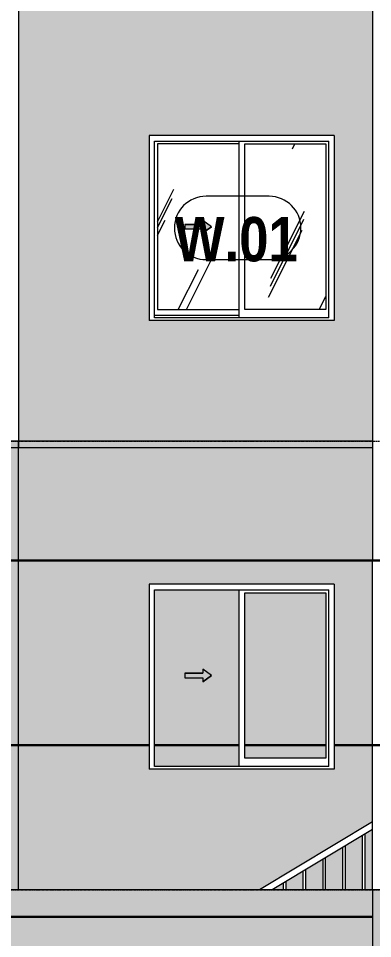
# Model space of a CAD drawing. Header units: millimetres. Extents: x -134153 to 99383, y -5233 to 35400.
# Drawn here: x -57643 to -54963, y 1830 to 8802 of the extents above; entities that cross this region are included whole.
import ezdxf

# ---------------------------------------------------------------- set-up
doc = ezdxf.new("R2010")
doc.units = ezdxf.units.MM
for name, pattern in [('1 NÉT CALL OUT', [6, 3, -3]), ('Centre', [31.75, 6.35, -4.7625, 15.875, -4.7625]), ('Dash 1_8_', [6.35, 3.175, -3.175])]:
    doc.linetypes.add(name, pattern=pattern)
for name, color, linetype, lineweight in [('A-AREA', 32, 'Dash 1_8_', 9), ('A-DETL-GENF', 92, 'Continuous', 9), ('A-DETL-GENF-1', 92, '1 NÉT CALL OUT', 9), ('A-FLOR-HRAL', 11, 'Continuous', 9), ('A-FLOR-LEVL-2', 51, 'Centre', 9), ('A-GLAZ', 151, 'Continuous', 9), ('A-GLAZ-3', 7, '1 NÉT CALL OUT', 9), ('A-GLAZ-IDEN', 152, 'Continuous', 9), ('A-WALL', 113, 'Continuous', 9), ('A-WALL-PATT-2', 111, 'Continuous', 5)]:
    doc.layers.add(name, color=color, linetype=linetype, lineweight=lineweight)
doc.styles.add('Arial_B_1', font='arialbd_0.ttf', dxfattribs={"width": 0.85, "height": 336})
pattern_1 = [(63.435, (-79954.8, 1311.3), (-0.002, 1625.6), [567.96, -3066.99]), (63.435, (-81580.4, 1311.3), (-0.002, 1625.6), [567.96, -3066.99]), (63.435, (-79176.65, 1625.35), (-0.002, 1625.6), [567.96, -3066.99]), (63.435, (-80802.25, 1625.35), (-0.002, 1625.6), [567.96, -3066.99]), (63.435, (-79294.4, 1514.5), (-0.002, 1625.6), [567.96, -3066.99]), (63.435, (-80920, 1514.5), (-0.002, 1625.6), [567.96, -3066.99]), (63.435, (-79414.5, 2149.4), (-0.002, 1625.6), [276.055, -3358.9]), (63.435, (-81040.1, 2149.4), (-0.002, 1625.6), [276.055, -3358.9]), (63.435, (-79493, 2051.15), (-0.002, 1625.6), [567.96, -3066.99]), (63.435, (-81118.6, 2051.15), (-0.002, 1625.6), [567.96, -3066.99]), (63.435, (-79479.15, 2121.7), (-0.002, 1625.6), [567.96, -3066.99]), (63.435, (-81104.76, 2121.7), (-0.002, 1625.6), [567.96, -3066.99]), (63.435, (-80135, 1812.2), (-0.002, 1625.6), [567.96, -3066.99]), (63.435, (-81760.6, 1812.2), (-0.002, 1625.6), [567.96, -3066.99]), (63.435, (-80121.15, 1895.35), (-0.002, 1625.6), [567.96, -3066.99]), (63.435, (-81746.75, 1895.35), (-0.002, 1625.6), [567.96, -3066.99]), (63.435, (-80117.4, 1955.3), (-0.002, 1625.6), [567.96, -3066.99]), (63.435, (-81743, 1955.3), (-0.002, 1625.6), [567.96, -3066.99])]

# ---------------------------------------------------------------- blocks, each defined once
blk = doc.blocks.new('1_FAMILY RVT - W01-WxH 1400x1400xmm-V7-TKCS_MẶT ĐỨNG HƯỚNG BẮC')
at = {"layer": 'A-DETL-GENF-1'}
blk.add_hatch(color=256, dxfattribs=at).paths.add_polyline_path([(-56248.1, 3776.5), (-56180.3, 3823.9), (-56248.1, 3871.4), (-56248.1, 3840.9), (-56383.5, 3840.9), (-56383.5, 3807), (-56248.1, 3807)])
at = {"layer": 'A-DETL-GENF'}
for p, q in [((-56383.5, 3840.9), (-56383.5, 3807)), ((-56383.5, 3840.9), (-56248.1, 3840.9)), ((-56248.1, 3840.9), (-56383.5, 3840.9)), ((-56383.5, 3840.9), (-56383.5, 3807)), ((-56248.1, 3871.4), (-56248.1, 3840.9)), ((-56180.3, 3823.9), (-56248.1, 3871.4)), ((-56180.3, 3823.9), (-56248.1, 3871.4)), ((-56248.1, 3871.4), (-56248.1, 3840.9)), ((-56383.5, 3807), (-56248.1, 3807)), ((-56383.5, 3807), (-56248.1, 3807)), ((-56180.3, 3823.9), (-56248.1, 3776.5)), ((-56248.1, 3776.5), (-56180.3, 3823.9)), ((-56248.1, 3807), (-56248.1, 3776.5)), ((-56248.1, 3807), (-56248.1, 3776.5))]:
    blk.add_line(p, q, dxfattribs=at)
at = {"layer": 'A-GLAZ'}
for p, q in [((-55252.6, 4514.4), (-56652.6, 4514.4)), ((-56652.6, 4514.4), (-56652.6, 3114.4)), ((-56611.6, 4473.5), (-55293.5, 4473.5)), ((-56611.6, 3133.5), (-56611.6, 4473.5)), ((-55974.8, 4473.5), (-55974.8, 3133.5)), ((-55293.5, 3133.5), (-55293.5, 4473.5)), ((-55252.6, 4514.4), (-55252.6, 3114.4)), ((-55930.3, 3197), (-55930.3, 4450.9)), ((-55930.3, 4450.9), (-55316.1, 4450.9)), ((-55316.1, 4450.9), (-55316.1, 3197)), ((-55316.1, 3197), (-55930.3, 3197)), ((-55252.6, 3114.4), (-56652.6, 3114.4)), ((-55293.5, 3133.5), (-56611.6, 3133.5))]:
    blk.add_line(p, q, dxfattribs=at)
blk = doc.blocks.new('1_FAMILY RVT - W01-WxH 1400x1400xmm-V49-TKCS_MẶT ĐỨNG HƯỚNG BẮC')
at = {"layer": 'A-DETL-GENF-1'}
blk.add_hatch(color=256, dxfattribs=at).paths.add_polyline_path([(-56248.1, 7176.5), (-56180.3, 7223.9), (-56248.1, 7271.4), (-56248.1, 7240.9), (-56383.5, 7240.9), (-56383.5, 7207), (-56248.1, 7207)])
at = {"layer": 'A-GLAZ'}
h = blk.add_hatch(dxfattribs=at)
h.set_pattern_fill('FP_1', color=256, style=0, pattern_type=2)
h.set_pattern_definition(pattern_1)
h.paths.add_polyline_path([(-56589.1, 6596.9), (-55974.8, 6596.9), (-55974.8, 7850.9), (-56589.1, 7850.9), (-56589.1, 7207)])
h.paths.add_polyline_path([(-56248.1, 7176.5), (-56248.1, 7207), (-56383.5, 7207), (-56383.5, 7240.9), (-56248.1, 7240.9), (-56248.1, 7271.4), (-56180.3, 7223.9), (-56204.5, 7207)])
h = blk.add_hatch(dxfattribs=at)
h.set_pattern_fill('FP_1', color=256, style=0, pattern_type=2)
h.set_pattern_definition(pattern_1)
h.paths.add_polyline_path([(-55316.1, 6596.9), (-55316.1, 7850.9), (-55930.3, 7850.9), (-55930.3, 6596.9)])
at = {"layer": 'A-DETL-GENF'}
for p, q in [((-56248.1, 7271.4), (-56248.1, 7240.9)), ((-56180.3, 7223.9), (-56248.1, 7271.4)), ((-56180.3, 7223.9), (-56248.1, 7271.4)), ((-56248.1, 7271.4), (-56248.1, 7240.9)), ((-56383.5, 7240.9), (-56383.5, 7207)), ((-56383.5, 7240.9), (-56248.1, 7240.9)), ((-56248.1, 7240.9), (-56383.5, 7240.9)), ((-56383.5, 7240.9), (-56383.5, 7207)), ((-56383.5, 7207), (-56248.1, 7207)), ((-56383.5, 7207), (-56248.1, 7207)), ((-56180.3, 7223.9), (-56248.1, 7176.5)), ((-56248.1, 7176.5), (-56180.3, 7223.9)), ((-56248.1, 7207), (-56248.1, 7176.5)), ((-56248.1, 7207), (-56248.1, 7176.5))]:
    blk.add_line(p, q, dxfattribs=at)
at = {"layer": 'A-GLAZ'}
for p, q in [((-55252.6, 7914.4), (-56652.6, 7914.4)), ((-56652.6, 7914.4), (-56652.6, 6514.4)), ((-55252.6, 7914.4), (-55252.6, 6514.4)), ((-56611.6, 7873.5), (-55293.5, 7873.5)), ((-56611.6, 6533.4), (-56611.6, 7873.5)), ((-56589.1, 7850.9), (-56589.1, 6596.9)), ((-55974.8, 7850.9), (-56589.1, 7850.9)), ((-55974.8, 7873.5), (-55974.8, 6533.4)), ((-55930.3, 6596.9), (-55930.3, 7850.9)), ((-55930.3, 7850.9), (-55316.1, 7850.9)), ((-55316.1, 7850.9), (-55316.1, 6596.9)), ((-55293.5, 6533.4), (-55293.5, 7873.5)), ((-56589.1, 6596.9), (-55974.8, 6596.9)), ((-55316.1, 6596.9), (-55930.3, 6596.9)), ((-55252.6, 6514.4), (-56652.6, 6514.4)), ((-55974.8, 6552.5), (-56611.6, 6552.5)), ((-55974.8, 6552.5), (-56611.6, 6552.5)), ((-55293.5, 6533.4), (-56611.6, 6533.4))]:
    blk.add_line(p, q, dxfattribs=at)
blk = doc.blocks.new('Railing - 20mm-2407305-TKCS_MẶT ĐỨNG HƯỚNG BẮC')
at = {"layer": 'A-FLOR-HRAL'}
for p, q in [((-105887.5, 2200), (-105887.5, 2622.7)), ((-105867.5, 2200), (-105867.5, 2610.7))]:
    blk.add_line(p, q, dxfattribs=at)
blk = doc.blocks.new('Railing - 20mm-2407303-TKCS_MẶT ĐỨNG HƯỚNG BẮC')
at = {"layer": 'A-FLOR-HRAL'}
for p, q in [((-105737.5, 2200), (-105737.5, 2532.7)), ((-105717.5, 2200), (-105717.5, 2520.7))]:
    blk.add_line(p, q, dxfattribs=at)
blk = doc.blocks.new('Railing - 20mm-V38-TKCS_MẶT ĐỨNG HƯỚNG BẮC')
at = {"layer": 'A-FLOR-HRAL'}
for p, q in [((-105587.5, 2200), (-105587.5, 2442.7)), ((-105567.5, 2200), (-105567.5, 2430.7))]:
    blk.add_line(p, q, dxfattribs=at)
blk = doc.blocks.new('Railing - 20mm-V39-TKCS_MẶT ĐỨNG HƯỚNG BẮC')
at = {"layer": 'A-FLOR-HRAL'}
for p, q in [((-105437.5, 2200), (-105437.5, 2352.7)), ((-105417.5, 2200), (-105417.5, 2340.7))]:
    blk.add_line(p, q, dxfattribs=at)
blk = doc.blocks.new('Railing - 20mm-V40-TKCS_MẶT ĐỨNG HƯỚNG BẮC')
at = {"layer": 'A-FLOR-HRAL'}
for p, q in [((-105287.5, 2200), (-105287.5, 2262.7)), ((-105267.5, 2200), (-105267.5, 2250.7))]:
    blk.add_line(p, q, dxfattribs=at)
blk = doc.blocks.new('Railing - Railing-2412079-TKCS_MẶT ĐỨNG HƯỚNG BẮC')
at = {"extrusion": (0, 0, -1), "zscale": -1}
for name in ['Railing - 20mm-2407305-TKCS_MẶT ĐỨNG HƯỚNG BẮC', 'Railing - 20mm-2407303-TKCS_MẶT ĐỨNG HƯỚNG BẮC', 'Railing - 20mm-V38-TKCS_MẶT ĐỨNG HƯỚNG BẮC', 'Railing - 20mm-V39-TKCS_MẶT ĐỨNG HƯỚNG BẮC', 'Railing - 20mm-V40-TKCS_MẶT ĐỨNG HƯỚNG BẮC']:
    blk.add_blockref(name, (160905.1, 0), dxfattribs=at)
blk = doc.blocks.new('Top Rail Type - Top Rail_Internal_-2412096-TKCS_MẶT ĐỨNG HƯỚNG BẮC')
at = {"layer": 'A-FLOR-HRAL'}
for p, q in [((-54962.6, 2714), (-55819.3, 2200)), ((-54962.6, 2655.7), (-55722.1, 2200))]:
    blk.add_line(p, q, dxfattribs=at)
blk = doc.blocks.new('SSA-WINDOW TAG - 10-2062020-TKCS_MẶT ĐỨNG HƯỚNG BẮC')
at = {"layer": 'A-GLAZ-IDEN'}
for p, q in [((-121345.064287, 10854.4), (-121822.564287, 10854.4)), ((-121822.564287, 10374.4), (-121345.064287, 10374.4))]:
    blk.add_line(p, q, dxfattribs=at)
for centre, start, end in [((-121822.564287, 10614.4), 90, 270), ((-121345.064287, 10614.4), 270, 90)]:
    blk.add_arc(centre, 240, start, end, dxfattribs=at)

msp = doc.modelspace()

# ---------------------------------------------------------------- hatches: boundary and pattern name
at = {"layer": 'A-WALL-PATT-2'}
h = msp.add_hatch(color=256, dxfattribs=at)
h.paths.add_polyline_path([(-55293.5, 5550), (-54962.6, 5550), (-54962.6, 8950), (-57642.6, 8950), (-57642.6, 5550), (-56790.9, 5550)])
h.paths.add_polyline_path([(-55293.5, 6514.4), (-56652.6, 6514.4), (-56652.6, 7914.4), (-55252.6, 7914.4), (-55252.6, 6514.4)])
h = msp.add_hatch(color=256, dxfattribs=at)
h.paths.add_polyline_path([(-61137.5, 2200), (-57642.6, 2200), (-57642.6, 3290), (-57852.6, 3290), (-57852.6, 2400), (-60927.5, 2400), (-60927.5, 3290), (-61137.5, 3290), (-61137.5, 3204.9)])
h.paths.add_polyline_path([(-57642.6, 3300), (-57642.6, 4690), (-57852.6, 4690), (-57852.6, 3300)])
h.paths.add_polyline_path([(-60927.5, 3300), (-60927.5, 4690), (-61137.5, 4690), (-61137.5, 3300)])
h.paths.add_polyline_path([(-57852.6, 4700), (-57642.6, 4700), (-57642.6, 5600), (-61137.5, 5600), (-61137.5, 4700), (-60927.5, 4700), (-60927.5, 5150), (-57852.6, 5150)])
h = msp.add_hatch(color=256, dxfattribs=at)
h.paths.add_polyline_path([(-55467.6, 2200), (-55337.6, 2200), (-55337.6, 2430.7), (-55467.6, 2352.7), (-55467.6, 2321.2)])
h.paths.add_polyline_path([(-57642.6, 2200), (-55819.3, 2200), (-54962.6, 2714), (-54962.6, 3290), (-55252.6, 3290), (-55252.6, 3114.4), (-56652.6, 3114.4), (-56652.6, 3290), (-57642.6, 3290), (-57642.6, 2400)])
h.paths.add_polyline_path([(-54962.6, 2200), (-54962.6, 2655.7), (-55017.6, 2622.7), (-55017.6, 2200)])
h.paths.add_polyline_path([(-55204.3, 2200), (-55187.6, 2200), (-55187.6, 2520.7), (-55317.6, 2442.7), (-55317.6, 2200)])
h.paths.add_polyline_path([(-55167.6, 2200), (-55037.6, 2200), (-55037.6, 2610.7), (-55167.6, 2532.7), (-55167.6, 2229.6)])
h.paths.add_polyline_path([(-55487.6, 2200), (-55487.6, 2340.7), (-55617.6, 2262.7), (-55617.6, 2200)])
h.paths.add_polyline_path([(-55637.6, 2200), (-55637.6, 2250.7), (-55722.1, 2200)])
h.paths.add_polyline_path([(-55974.8, 3133.5), (-55974.8, 3290), (-56611.6, 3290), (-56611.6, 3133.5)])
h.paths.add_polyline_path([(-55930.3, 3197), (-55316.1, 3197), (-55316.1, 3290), (-55930.3, 3290), (-55930.3, 3204.9)])
h.paths.add_polyline_path([(-56652.6, 3300), (-56652.6, 4514.4), (-55252.6, 4514.4), (-55252.6, 3300), (-54962.6, 3300), (-54962.6, 4690), (-57642.6, 4690), (-57642.6, 3300), (-56790.9, 3300)])
h.paths.add_polyline_path([(-55974.8, 3300), (-55974.8, 4473.5), (-56611.6, 4473.5), (-56611.6, 3300), (-56253.9, 3300)])
h.paths.add_polyline_path([(-55930.3, 3300), (-55316.1, 3300), (-55316.1, 4450.9), (-55930.3, 4450.9), (-55930.3, 3836.6)])
h.paths.add_polyline_path([(-56248.1, 3776.5), (-56248.1, 3807), (-56383.5, 3807), (-56383.5, 3840.9), (-56248.1, 3840.9), (-56248.1, 3871.4), (-56180.3, 3823.9), (-56204.5, 3807)])
h.paths.add_polyline_path([(-55204.3, 4700), (-54962.6, 4700), (-54962.6, 5600), (-57642.6, 5600), (-57642.6, 4700), (-56790.9, 4700)])
for points in [[(-57642.6, 4690), (-57642.6, 4700), (-57852.6, 4700), (-57852.6, 4690)], [(-56790.9, 4690), (-54958.6, 4690), (-54958.6, 4700), (-57642.6, 4700), (-57642.6, 4690), (-57637.9, 4690)], [(-57642.6, 3290), (-57642.6, 3300), (-57852.6, 3300), (-57852.6, 3290)], [(-59152.5, 1990), (-54962.6, 1990), (-54962.6, 2000), (-59162.5, 2000), (-59162.5, 1990)]]:
    msp.add_hatch(color=256, dxfattribs=at).paths.add_polyline_path(points)
h = msp.add_hatch(color=256, dxfattribs=at)
h.paths.add_polyline_path([(-54958.6, 3290), (-54958.6, 3300), (-55252.6, 3300), (-55252.6, 3290), (-54962.6, 3290)])
h.paths.add_polyline_path([(-57584.2, 3290), (-56652.6, 3290), (-56652.6, 3300), (-57642.6, 3300), (-57642.6, 3290)])
h.paths.add_polyline_path([(-55974.8, 3290), (-55974.8, 3300), (-56611.6, 3300), (-56611.6, 3290), (-56275.4, 3290)])
h.paths.add_polyline_path([(-55930.3, 3290), (-55316.1, 3290), (-55316.1, 3300), (-55930.3, 3300)])
h = msp.add_hatch(color=256, dxfattribs=at)
h.paths.add_polyline_path([(-59162.5, 1380.4), (-54962.6, 1669.5), (-54962.6, 1990), (-59162.5, 1990), (-59162.5, 1690.2)])
h.paths.add_polyline_path([(-54552.6, 1547.4), (-54514.9, 1550), (-54552.6, 1549)])
h.paths.add_polyline_path([(-56790.9, 2000), (-54962.6, 2000), (-54962.6, 2200), (-59162.5, 2200), (-59162.5, 2000), (-58377.5, 2000)])
h = msp.add_hatch(color=256, dxfattribs=at)
h.paths.add_polyline_path([(-54962.6, 600), (-54552.6, 600), (-54552.6, 1490), (-54962.6, 1490), (-54962.6, 997)])
h.paths.add_polyline_path([(-48461.3, 600), (-48302.6, 600), (-48302.6, 1490), (-48502.6, 1490), (-48502.6, 600)])
h.paths.add_polyline_path([(-50452.6, 600), (-50452.6, 1490), (-51152.5, 1490), (-51152.5, 600)])
h.paths.add_polyline_path([(-48461.3, 1500), (-48302.6, 1500), (-48302.6, 1550), (-46362.6, 1550), (-46362.6, 2200), (-54962.6, 2200), (-54962.6, 1500), (-54552.6, 1500), (-54552.6, 1550), (-51152.5, 1549), (-51152.5, 1500), (-50452.6, 1500), (-50452.6, 1550), (-48502.6, 1549), (-48502.6, 1500)])

# ---------------------------------------------------------------- linework, layer by layer
at = {"layer": 'A-AREA'}
msp.add_line((-54962.6, 2200), (-60152.6, 2200), dxfattribs=at)
at = {"layer": 'A-FLOR-LEVL-2'}
for p, q in [((-134152.6, 5600), (-25724.3, 5600)), ((-134152.6, 2200), (-25724.3, 2200))]:
    msp.add_line(p, q, dxfattribs=at)
at = {"layer": 'A-WALL'}
for p, q in [((-57642.6, 29350), (-57642.6, 5550)), ((-54962.6, 19150), (-54962.6, 4700)), ((-57642.6, 5600), (-61137.5, 5600)), ((-57642.6, 2200), (-57642.6, 5600)), ((-54962.6, 5600), (-57642.6, 5600)), ((-61137.6, 5550), (-54962.6, 5550)), ((-57852.6, 4700), (-45952.6, 4700)), ((-45952.6, 4690), (-57852.6, 4690)), ((-54962.6, 3300), (-54962.6, 4690)), ((-57852.6, 3300), (-56652.6, 3300)), ((-56652.6, 3290), (-57852.6, 3290)), ((-56611.6, 3300), (-55974.8, 3300)), ((-55974.8, 3290), (-56611.6, 3290)), ((-55930.3, 3300), (-55316.1, 3300)), ((-55316.1, 3290), (-55930.3, 3290)), ((-55252.6, 3300), (-50452.5, 3300)), ((-50452.5, 3290), (-55252.6, 3290)), ((-54962.6, 2200), (-54962.6, 3290)), ((-45942.6, 2200), (-77167.6, 2200)), ((-54962.6, 2200), (-54962.6, 1500)), ((-59162.5, 2000), (-54962.6, 2000)), ((-54962.6, 1990), (-59162.5, 1990))]:
    msp.add_line(p, q, dxfattribs=at)

# ---------------------------------------------------------------- block references
at = {"layer": 'A-FLOR-HRAL'}
for name in ['Top Rail Type - Top Rail_Internal_-2412096-TKCS_MẶT ĐỨNG HƯỚNG BẮC', 'Railing - Railing-2412079-TKCS_MẶT ĐỨNG HƯỚNG BẮC']:
    msp.add_blockref(name, (0, 0), dxfattribs=at)
at = {"layer": 'A-GLAZ-3'}
for name in ['1_FAMILY RVT - W01-WxH 1400x1400xmm-V49-TKCS_MẶT ĐỨNG HƯỚNG BẮC', '1_FAMILY RVT - W01-WxH 1400x1400xmm-V7-TKCS_MẶT ĐỨNG HƯỚNG BẮC']:
    msp.add_blockref(name, (0, 0), dxfattribs=at)
at = {"layer": 'A-GLAZ-IDEN'}
msp.add_blockref('SSA-WINDOW TAG - 10-2062020-TKCS_MẶT ĐỨNG HƯỚNG BẮC', (65600, -3400), dxfattribs=at)

# ---------------------------------------------------------------- texts
at = {"layer": 'A-GLAZ-IDEN', "insert": (-55993.8, 7127.1), "char_height": 336, "width": 962.88, "attachment_point": 5, "line_spacing_factor": 0.936439, "style": 'Arial_B_1'}
msp.add_mtext('\\pt6.80064,13.60128,20.39856,27.1992,33.99984,40.80048,47.60112,54.3984,61.19904,67.99968,74.80032,81.60096,88.4016,95.19888,101.99952,108.80016,115.6008,122.40144,129.19872,135.99936,142.8,149.60064,156.40128,163.19856,169.9992,176.79984,183.60048,190.40112,197.1984,203.99904,210.79968,217.60032;W.01', dxfattribs=at)

doc.saveas('drawing.dxf')
